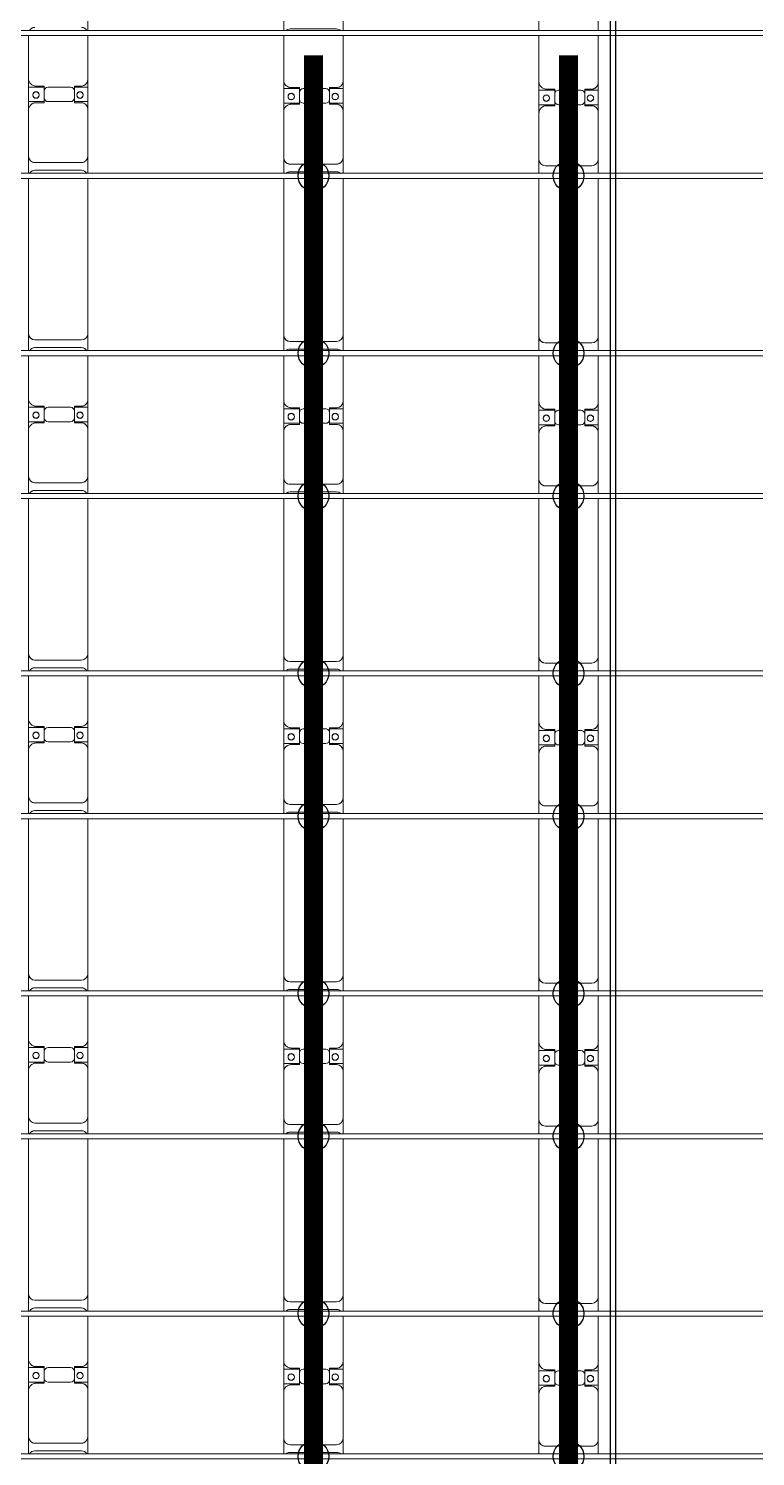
# Model space of a CAD drawing. Header units: millimetres. Extents: x -178706 to 107777, y -87310 to 933.
# Drawn here: x -31124 to -25426, y -75261 to -64066 of the extents above; entities that cross this region are included whole.
import ezdxf

# ---------------------------------------------------------------- set-up
doc = ezdxf.new("R2010")
doc.units = ezdxf.units.MM
doc.layers.add('A-GENM', color=13, linetype='Continuous', lineweight=9)
doc.layers.add('S-BEAM', color=12, linetype='Continuous', lineweight=9)
doc.layers.add('GC-HOP 40x60 GIA CUONG', color=1, linetype='Continuous')

# ---------------------------------------------------------------- blocks, each defined once
blk = doc.blocks.new('Dầm C52 - Dầm C52-22346-BỐ TRÍ KHUNG KẾT CẤU BÈ PIN 04')
at = {"layer": 'S-BEAM', "color": 1}
for p, q in [((-87623, 20), (87623, 20)), ((87623, -20), (-87623, -20))]:
    blk.add_line(p, q, dxfattribs=at)
blk = doc.blocks.new('Dầm C52 - Hộp 40x60-15955-BỐ TRÍ KHUNG KẾT CẤU BÈ PIN 04')
at = {"layer": 'S-BEAM', "color": 3, "lineweight": 25}
for p, q in [((-20146, 20), (20146, 20)), ((20146, -20), (-20146, -20))]:
    blk.add_line(p, q, dxfattribs=at)
blk = doc.blocks.new('Dai phao do pin - DẢI PHAO ĐỠ PIN-V74-BỐ TRÍ KHUNG KẾT CẤU BÈ PIN 04')
at = {"layer": 'A-GENM', "color": 7}
for p, q in [((660, 242), (770, 242)), ((1130, 242), (770, 242)), ((1130, 242), (1312, 242)), ((1198, 242), (1380, 242)), ((1198, 118), (1198, 242)), ((1312, 242), (1312, 118)), ((1730, 242), (1380, 242)), ((1730, 242), (1740, 242)), ((1780, 242), (1890, 242)), ((3120, 242), (1890, 242)), ((3120, 242), (3130, 242)), ((3170, 242), (3276, 242)), ((3640, 242), (3280, 242)), ((3640, 242), (3822, 242)), ((3708, 242), (3890, 242)), ((3708, 118), (3708, 242)), ((3822, 242), (3822, 118)), ((4240, 242), (3890, 242)), ((4240, 242), (4250, 242)), ((4290, 242), (4400, 242)), ((5630, 242), (4400, 242)), ((5630, 242), (5640, 242)), ((5680, 242), (5790, 242)), ((6150, 242), (5790, 242)), ((6150, 242), (6332, 242)), ((6218, 242), (6400, 242)), ((6218, 118), (6218, 242)), ((6332, 242), (6332, 118)), ((6750, 242), (6400, 242)), ((6750, 242), (6760, 242)), ((6800, 242), (6910, 242)), ((8140, 242), (6910, 242)), ((8140, 242), (8150, 242)), ((8190, 242), (8300, 242)), ((8660, 242), (8300, 242)), ((8660, 242), (8842, 242)), ((8728, 242), (8910, 242)), ((8728, 118), (8728, 242)), ((8842, 242), (8842, 118)), ((9260, 242), (8910, 242)), ((9260, 242), (9270, 242)), ((9310, 242), (9420, 242)), ((10650, 242), (9420, 242)), ((10650, 242), (10660, 242)), ((10700, 242), (10810, 242)), ((11170, 242), (10810, 242)), ((11170, 242), (11352, 242)), ((11238, 242), (11420, 242)), ((11238, 118), (11238, 242)), ((11352, 242), (11352, 118)), ((11770, 242), (11420, 242)), ((11770, 242), (11780, 242)), ((11820, 242), (11930, 242)), ((660, -173), (660, 192)), ((720, 192), (720, -173)), ((1190, 118), (1190, 182)), ((1282, 118), (1190, 118)), ((1320, 118), (1228, 118)), ((1320, 182), (1320, 118)), ((1780, -173), (1780, 192)), ((1840, 192), (1840, -173)), ((3170, -173), (3170, 192)), ((3230, 192), (3230, -173)), ((3700, 118), (3700, 182)), ((3792, 118), (3700, 118)), ((3830, 118), (3738, 118)), ((3830, 182), (3830, 118)), ((4290, -173), (4290, 192)), ((4350, 192), (4350, -173)), ((5680, -173), (5680, 192)), ((5740, 192), (5740, -173)), ((6210, 118), (6210, 182)), ((6302, 118), (6210, 118)), ((6340, 118), (6248, 118)), ((6340, 182), (6340, 118)), ((6800, -173), (6800, 192)), ((6860, 192), (6860, -173)), ((8190, -173), (8190, 192)), ((8250, 192), (8250, -173)), ((8720, 118), (8720, 182)), ((8812, 118), (8720, 118)), ((8850, 118), (8758, 118)), ((8850, 182), (8850, 118)), ((9310, -173), (9310, 192)), ((9370, 192), (9370, -173)), ((10700, -173), (10700, 192)), ((10760, 192), (10760, -173)), ((11230, 118), (11230, 182)), ((11322, 118), (11230, 118)), ((11360, 118), (11268, 118)), ((11360, 182), (11360, 118)), ((11820, -173), (11820, 192)), ((1198, 88), (1198, -88)), ((1312, -88), (1312, 88)), ((3708, 88), (3708, -88)), ((3822, -88), (3822, 88)), ((6218, 88), (6218, -88)), ((6332, -88), (6332, 88)), ((8728, 88), (8728, -88)), ((8842, -88), (8842, 88)), ((11238, 88), (11238, -88)), ((11352, -88), (11352, 88)), ((770, -223), (660, -223)), ((770, -223), (1140, -223)), ((1312, -223), (1140, -223)), ((1190, -173), (1190, -118)), ((1190, -118), (1282, -118)), ((1198, -223), (1198, -118)), ((1370, -223), (1198, -223)), ((1228, -118), (1320, -118)), ((1312, -118), (1312, -223)), ((1320, -118), (1320, -173)), ((1370, -223), (1730, -223)), ((1740, -223), (1730, -223)), ((1890, -223), (1780, -223)), ((1890, -223), (3120, -223)), ((3130, -223), (3120, -223)), ((3276, -223), (3170, -223)), ((3280, -223), (3650, -223)), ((3822, -223), (3650, -223)), ((3700, -173), (3700, -118)), ((3700, -118), (3792, -118)), ((3708, -223), (3708, -118)), ((3880, -223), (3708, -223)), ((3738, -118), (3830, -118)), ((3822, -118), (3822, -223)), ((3830, -118), (3830, -173)), ((3880, -223), (4240, -223)), ((4250, -223), (4240, -223)), ((4400, -223), (4290, -223)), ((4400, -223), (5630, -223)), ((5640, -223), (5630, -223)), ((5790, -223), (5680, -223)), ((5790, -223), (6160, -223)), ((6332, -223), (6160, -223)), ((6210, -173), (6210, -118)), ((6210, -118), (6302, -118)), ((6218, -223), (6218, -118)), ((6390, -223), (6218, -223)), ((6248, -118), (6340, -118)), ((6332, -118), (6332, -223)), ((6340, -118), (6340, -173)), ((6390, -223), (6750, -223)), ((6760, -223), (6750, -223)), ((6910, -223), (6800, -223)), ((6910, -223), (8140, -223)), ((8150, -223), (8140, -223)), ((8300, -223), (8190, -223)), ((8300, -223), (8670, -223)), ((8842, -223), (8670, -223)), ((8720, -173), (8720, -118)), ((8720, -118), (8812, -118)), ((8728, -223), (8728, -118)), ((8900, -223), (8728, -223)), ((8758, -118), (8850, -118)), ((8842, -118), (8842, -223)), ((8850, -118), (8850, -173)), ((8900, -223), (9260, -223)), ((9270, -223), (9260, -223)), ((9420, -223), (9310, -223)), ((9420, -223), (10650, -223)), ((10660, -223), (10650, -223)), ((10810, -223), (10700, -223)), ((10810, -223), (11180, -223)), ((11352, -223), (11180, -223)), ((11230, -173), (11230, -118)), ((11230, -118), (11322, -118)), ((11238, -223), (11238, -118)), ((11410, -223), (11238, -223)), ((11268, -118), (11360, -118)), ((11352, -118), (11352, -223)), ((11360, -118), (11360, -173)), ((11410, -223), (11770, -223)), ((11780, -223), (11770, -223)), ((11930, -223), (11820, -223))]:
    blk.add_line(p, q, dxfattribs=at)
for centre, radius, start, end in [((770, 192), 50, 90, 180), ((770, 192), 50, 135, 180), ((1130, 182), 60, 360, 90), ((1380, 182), 60, 90, 180), ((1730, 192), 50, 78.5792, 90), ((1890, 192), 50, 90, 180), ((1890, 192), 50, 105, 180), ((3120, 192), 50, 78.5792, 90), ((3120, 192), 50, 78.5792, 90), ((3280, 192), 50, 90, 180), ((3280, 192), 50, 135, 180), ((3640, 182), 60, 360, 90), ((3890, 182), 60, 90, 180), ((4240, 192), 50, 78.5792, 90), ((4400, 192), 50, 90, 180), ((4400, 192), 50, 105, 180), ((5630, 192), 50, 78.5792, 90), ((5630, 192), 50, 78.5792, 90), ((5790, 192), 50, 90, 180), ((5790, 192), 50, 135, 180), ((6150, 182), 60, 360, 90), ((6400, 182), 60, 90, 180), ((6750, 192), 50, 78.5792, 90), ((6910, 192), 50, 90, 180), ((6910, 192), 50, 105, 180), ((8140, 192), 50, 78.5792, 90), ((8140, 192), 50, 78.5792, 90), ((8300, 192), 50, 90, 180), ((8300, 192), 50, 135, 180), ((8660, 182), 60, 360, 90), ((8910, 182), 60, 90, 180), ((9260, 192), 50, 78.5792, 90), ((9420, 192), 50, 90, 180), ((9420, 192), 50, 105, 180), ((10650, 192), 50, 78.5792, 90), ((10650, 192), 50, 78.5792, 90), ((10810, 192), 50, 90, 180), ((10810, 192), 50, 135, 180), ((11170, 182), 60, 0, 90), ((11420, 182), 60, 90, 180), ((11770, 192), 50, 78.5792, 90), ((1130, 182), 60, 360, 30), ((1228, 88), 30, 90, 180), ((1249, 183), 25, 0, 180), ((1249, 183), 25, 180, 0), ((1251, 183), 25, 0, 180), ((1251, 183), 25, 180, 0), ((1282, 88), 30, 360, 90), ((1380, 182), 60, 150, 180), ((3640, 182), 60, 360, 30), ((3738, 88), 30, 90, 180), ((3759, 183), 25, 360, 180), ((3759, 183), 25, 180, 0), ((3761, 183), 25, 0, 180), ((3761, 183), 25, 180, 0), ((3792, 88), 30, 360, 90), ((3890, 182), 60, 150, 180), ((6150, 182), 60, 360, 30), ((6248, 88), 30, 90, 180), ((6269, 183), 25, 360, 180), ((6269, 183), 25, 180, 0), ((6271, 183), 25, 0, 180), ((6271, 183), 25, 180, 360), ((6302, 88), 30, 0, 90), ((6400, 182), 60, 150, 180), ((8660, 182), 60, 360, 30), ((8758, 88), 30, 90, 180), ((8779, 183), 25, 360, 180), ((8779, 183), 25, 180, 360), ((8781, 183), 25, 0, 180), ((8781, 183), 25, 180, 0), ((8812, 88), 30, 360, 90), ((8910, 182), 60, 150, 180), ((11170, 182), 60, 0, 30), ((11268, 88), 30, 90, 180), ((11289, 183), 25, 0, 180), ((11289, 183), 25, 180, 0), ((11291, 183), 25, 0, 180), ((11291, 183), 25, 180, 360), ((11322, 88), 30, 360, 90), ((11420, 182), 60, 150, 180), ((1228, -88), 30, 180, 270), ((1282, -88), 30, 270, 360), ((3738, -88), 30, 180, 270), ((3792, -88), 30, 270, 360), ((6248, -88), 30, 180, 270), ((6302, -88), 30, 270, 0), ((8758, -88), 30, 180, 270), ((8812, -88), 30, 270, 360), ((11268, -88), 30, 180, 270), ((11322, -88), 30, 270, 360), ((770, -173), 50, 180, 270), ((770, -173), 50, 180, 225), ((1140, -173), 50, 270, 360), ((1140, -173), 50, 315, 360), ((1249, -162), 25, 360, 180), ((1249, -162), 25, 180, 360), ((1251, -162), 25, 0, 180), ((1251, -162), 25, 180, 0), ((1370, -173), 50, 180, 270), ((1370, -173), 50, 180, 225), ((1730, -173), 50, 270, 281.4208), ((1890, -173), 50, 180, 270), ((1890, -173), 50, 180, 270), ((3120, -173), 50, 270, 281.4208), ((3280, -173), 50, 180, 270), ((3280, -173), 50, 180, 225), ((3650, -173), 50, 270, 360), ((3650, -173), 50, 315, 360), ((3759, -162), 25, 0, 180), ((3759, -162), 25, 180, 0), ((3761, -162), 25, 0, 180), ((3761, -162), 25, 180, 360), ((3880, -173), 50, 180, 270), ((3880, -173), 50, 180, 225), ((4240, -173), 50, 270, 281.4208), ((4400, -173), 50, 180, 270), ((4400, -173), 50, 180, 270), ((5630, -173), 50, 270, 281.4208), ((5790, -173), 50, 180, 270), ((5790, -173), 50, 180, 225), ((6160, -173), 50, 270, 360), ((6160, -173), 50, 315, 360), ((6269, -162), 25, 0, 180), ((6269, -162), 25, 180, 0), ((6271, -162), 25, 0, 180), ((6271, -162), 25, 180, 0), ((6390, -173), 50, 180, 270), ((6390, -173), 50, 180, 225), ((6750, -173), 50, 270, 281.4208), ((6910, -173), 50, 180, 270), ((6910, -173), 50, 180, 270), ((8140, -173), 50, 270, 281.4208), ((8300, -173), 50, 180, 270), ((8300, -173), 50, 180, 225), ((8670, -173), 50, 270, 360), ((8670, -173), 50, 315, 360), ((8779, -162), 25, 0, 180), ((8779, -162), 25, 180, 360), ((8781, -162), 25, 0, 180), ((8781, -162), 25, 180, 0), ((8900, -173), 50, 180, 270), ((8900, -173), 50, 180, 225), ((9260, -173), 50, 270, 281.4208), ((9420, -173), 50, 180, 270), ((9420, -173), 50, 180, 270), ((10650, -173), 50, 270, 281.4208), ((10810, -173), 50, 180, 270), ((10810, -173), 50, 180, 225), ((11180, -173), 50, 270, 360), ((11180, -173), 50, 315, 360), ((11289, -162), 25, 0, 180), ((11289, -162), 25, 180, 0), ((11291, -162), 25, 0, 180), ((11291, -162), 25, 180, 0), ((11410, -173), 50, 180, 270), ((11410, -173), 50, 180, 225), ((11770, -173), 50, 270, 281.4208)]:
    blk.add_arc(centre, radius, start, end, dxfattribs=at)
blk = doc.blocks.new('Dai phao do pin - DẢI PHAO ĐỠ PIN-V75-BỐ TRÍ KHUNG KẾT CẤU BÈ PIN 04')
at = {"layer": 'A-GENM', "color": 7}
for p, q in [((648, 242), (770, 242)), ((1130, 242), (770, 242)), ((1130, 242), (1312, 242)), ((1198, 242), (1380, 242)), ((1198, 118), (1198, 242)), ((1312, 242), (1312, 118)), ((1728, 242), (1380, 242)), ((1768, 242), (1890, 242)), ((3118, 242), (1890, 242)), ((3158, 242), (3280, 242)), ((3640, 242), (3280, 242)), ((3640, 242), (3822, 242)), ((3708, 242), (3890, 242)), ((3708, 118), (3708, 242)), ((3822, 242), (3822, 118)), ((4238, 242), (3890, 242)), ((4278, 242), (4400, 242)), ((5628, 242), (4400, 242)), ((5668, 242), (5790, 242)), ((6150, 242), (5790, 242)), ((6150, 242), (6332, 242)), ((6218, 242), (6397, 242)), ((6218, 118), (6218, 242)), ((6332, 242), (6332, 118)), ((6748, 242), (6400, 242)), ((6788, 242), (6910, 242)), ((8138, 242), (6910, 242)), ((8178, 242), (8300, 242)), ((8660, 242), (8300, 242)), ((8660, 242), (8842, 242)), ((8728, 242), (8910, 242)), ((8728, 118), (8728, 242)), ((8842, 242), (8842, 118)), ((9258, 242), (8910, 242)), ((9298, 242), (9420, 242)), ((10648, 242), (9420, 242)), ((10688, 242), (10810, 242)), ((11170, 242), (10810, 242)), ((11170, 242), (11352, 242)), ((11238, 242), (11420, 242)), ((11238, 118), (11238, 242)), ((11352, 242), (11352, 118)), ((11768, 242), (11420, 242)), ((11808, 242), (11930, 242)), ((660, -173), (660, 192)), ((720, 192), (720, -173)), ((1190, 118), (1190, 182)), ((1282, 118), (1190, 118)), ((1320, 118), (1228, 118)), ((1320, 182), (1320, 118)), ((1780, -173), (1780, 192)), ((1840, 192), (1840, -173)), ((3170, -173), (3170, 192)), ((3230, 192), (3230, -173)), ((3700, 118), (3700, 182)), ((3792, 118), (3700, 118)), ((3830, 118), (3738, 118)), ((3830, 182), (3830, 118)), ((4290, -173), (4290, 192)), ((4350, 192), (4350, -173)), ((5680, -173), (5680, 192)), ((5740, 192), (5740, -173)), ((6210, 118), (6210, 182)), ((6302, 118), (6210, 118)), ((6340, 118), (6248, 118)), ((6340, 182), (6340, 118)), ((6800, -173), (6800, 192)), ((6860, 192), (6860, -173)), ((8190, -173), (8190, 192)), ((8250, 192), (8250, -173)), ((8720, 118), (8720, 182)), ((8812, 118), (8720, 118)), ((8850, 118), (8758, 118)), ((8850, 182), (8850, 118)), ((9310, -173), (9310, 192)), ((9370, 192), (9370, -173)), ((10700, -173), (10700, 192)), ((10760, 192), (10760, -173)), ((11230, 118), (11230, 182)), ((11322, 118), (11230, 118)), ((11360, 118), (11268, 118)), ((11360, 182), (11360, 118)), ((11820, -173), (11820, 192)), ((1198, 88), (1198, -88)), ((1312, -88), (1312, 88)), ((3708, 88), (3708, -88)), ((3822, -88), (3822, 88)), ((6218, 88), (6218, -88)), ((6332, -88), (6332, 88)), ((8728, 88), (8728, -88)), ((8842, -88), (8842, 88)), ((11238, 88), (11238, -88)), ((11352, -88), (11352, 88)), ((770, -223), (648, -223)), ((770, -223), (1140, -223)), ((1312, -223), (1140, -223)), ((1190, -173), (1190, -118)), ((1190, -118), (1282, -118)), ((1198, -223), (1198, -118)), ((1370, -223), (1198, -223)), ((1228, -118), (1320, -118)), ((1312, -118), (1312, -223)), ((1320, -118), (1320, -173)), ((1370, -223), (1728, -223)), ((1890, -223), (1768, -223)), ((1890, -223), (3118, -223)), ((3280, -223), (3158, -223)), ((3280, -223), (3650, -223)), ((3822, -223), (3650, -223)), ((3700, -173), (3700, -118)), ((3700, -118), (3792, -118)), ((3708, -223), (3708, -118)), ((3880, -223), (3708, -223)), ((3738, -118), (3830, -118)), ((3822, -118), (3822, -223)), ((3830, -118), (3830, -173)), ((3880, -223), (4238, -223)), ((4400, -223), (4278, -223)), ((4400, -223), (5628, -223)), ((5790, -223), (5668, -223)), ((5790, -223), (6160, -223)), ((6332, -223), (6160, -223)), ((6210, -173), (6210, -118)), ((6210, -118), (6302, -118)), ((6218, -223), (6218, -118)), ((6390, -223), (6218, -223)), ((6248, -118), (6340, -118)), ((6332, -118), (6332, -223)), ((6340, -118), (6340, -173)), ((6390, -223), (6748, -223)), ((6910, -223), (6788, -223)), ((6910, -223), (8138, -223)), ((8300, -223), (8178, -223)), ((8300, -223), (8670, -223)), ((8842, -223), (8670, -223)), ((8720, -173), (8720, -118)), ((8720, -118), (8812, -118)), ((8728, -223), (8728, -118)), ((8900, -223), (8728, -223)), ((8758, -118), (8850, -118)), ((8842, -118), (8842, -223)), ((8850, -118), (8850, -173)), ((8900, -223), (9258, -223)), ((9420, -223), (9298, -223)), ((9420, -223), (10648, -223)), ((10810, -223), (10688, -223)), ((10810, -223), (11180, -223)), ((11352, -223), (11180, -223)), ((11230, -173), (11230, -118)), ((11230, -118), (11322, -118)), ((11238, -223), (11238, -118)), ((11410, -223), (11238, -223)), ((11268, -118), (11360, -118)), ((11352, -118), (11352, -223)), ((11360, -118), (11360, -173)), ((11410, -223), (11768, -223)), ((11930, -223), (11808, -223))]:
    blk.add_line(p, q, dxfattribs=at)
for centre, radius, start, end in [((610, 192), 50, 360, 40.6241), ((610, 192), 50, 15, 40.6241), ((770, 192), 50, 90, 180), ((770, 192), 50, 135, 180), ((1130, 182), 60, 360, 90), ((1380, 182), 60, 90, 180), ((1730, 192), 50, 360, 40.6241), ((1730, 192), 50, 360, 40.6241), ((1890, 192), 50, 90, 180), ((1890, 192), 50, 105, 180), ((3120, 192), 50, 360, 40.6241), ((3120, 192), 50, 15, 40.6241), ((3280, 192), 50, 90, 180), ((3280, 192), 50, 135, 180), ((3640, 182), 60, 360, 90), ((3890, 182), 60, 90, 180), ((4240, 192), 50, 360, 40.6241), ((4240, 192), 50, 360, 40.6241), ((4400, 192), 50, 90, 180), ((4400, 192), 50, 105, 180), ((5630, 192), 50, 360, 40.6241), ((5630, 192), 50, 15, 40.6241), ((5790, 192), 50, 90, 180), ((5790, 192), 50, 135, 180), ((6150, 182), 60, 360, 90), ((6400, 182), 60, 90, 180), ((6750, 192), 50, 360, 40.6241), ((6750, 192), 50, 360, 40.6241), ((6910, 192), 50, 90, 180), ((6910, 192), 50, 105, 180), ((8140, 192), 50, 360, 40.6241), ((8140, 192), 50, 15, 40.6241), ((8300, 192), 50, 90, 180), ((8300, 192), 50, 135, 180), ((8660, 182), 60, 360, 90), ((8910, 182), 60, 90, 180), ((9260, 192), 50, 360, 40.6241), ((9260, 192), 50, 360, 40.6241), ((9420, 192), 50, 90, 180), ((9420, 192), 50, 105, 180), ((10650, 192), 50, 360, 40.6241), ((10650, 192), 50, 15, 40.6241), ((10810, 192), 50, 90, 180), ((10810, 192), 50, 135, 180), ((11170, 182), 60, 0, 90), ((11420, 182), 60, 90, 180), ((11770, 192), 50, 0, 40.6241), ((11770, 192), 50, 0, 40.6241), ((1130, 182), 60, 360, 30), ((1228, 88), 30, 90, 180), ((1249, 183), 25, 0, 180), ((1249, 183), 25, 180, 0), ((1251, 183), 25, 0, 180), ((1251, 183), 25, 180, 0), ((1282, 88), 30, 360, 90), ((1380, 182), 60, 150, 180), ((3640, 182), 60, 360, 30), ((3738, 88), 30, 90, 180), ((3759, 183), 25, 360, 180), ((3759, 183), 25, 180, 0), ((3761, 183), 25, 0, 180), ((3761, 183), 25, 180, 0), ((3792, 88), 30, 360, 90), ((3890, 182), 60, 150, 180), ((6150, 182), 60, 360, 30), ((6248, 88), 30, 90, 180), ((6269, 183), 25, 360, 180), ((6269, 183), 25, 180, 0), ((6271, 183), 25, 0, 180), ((6271, 183), 25, 180, 360), ((6302, 88), 30, 0, 90), ((6400, 182), 60, 150, 180), ((8660, 182), 60, 360, 30), ((8758, 88), 30, 90, 180), ((8779, 183), 25, 360, 180), ((8779, 183), 25, 180, 360), ((8781, 183), 25, 0, 180), ((8781, 183), 25, 180, 0), ((8812, 88), 30, 360, 90), ((8910, 182), 60, 150, 180), ((11170, 182), 60, 0, 30), ((11268, 88), 30, 90, 180), ((11289, 183), 25, 0, 180), ((11289, 183), 25, 180, 0), ((11291, 183), 25, 0, 180), ((11291, 183), 25, 180, 360), ((11322, 88), 30, 360, 90), ((11420, 182), 60, 150, 180), ((1228, -88), 30, 180, 270), ((1282, -88), 30, 270, 360), ((3738, -88), 30, 180, 270), ((3792, -88), 30, 270, 360), ((6248, -88), 30, 180, 270), ((6302, -88), 30, 270, 0), ((8758, -88), 30, 180, 270), ((8812, -88), 30, 270, 360), ((11268, -88), 30, 180, 270), ((11322, -88), 30, 270, 360), ((610, -173), 50, 319.3759, 360), ((610, -173), 50, 319.3759, 360), ((770, -173), 50, 180, 270), ((770, -173), 50, 180, 225), ((1140, -173), 50, 270, 360), ((1140, -173), 50, 315, 360), ((1249, -162), 25, 360, 180), ((1249, -162), 25, 180, 360), ((1251, -162), 25, 0, 180), ((1251, -162), 25, 180, 0), ((1370, -173), 50, 180, 270), ((1370, -173), 50, 180, 225), ((1730, -173), 50, 319.3759, 360), ((1730, -173), 50, 319.3759, 360), ((1890, -173), 50, 180, 270), ((1890, -173), 50, 180, 270), ((3120, -173), 50, 319.3759, 360), ((3120, -173), 50, 319.3759, 360), ((3280, -173), 50, 180, 270), ((3280, -173), 50, 180, 225), ((3650, -173), 50, 270, 360), ((3650, -173), 50, 315, 360), ((3759, -162), 25, 0, 180), ((3759, -162), 25, 180, 0), ((3761, -162), 25, 0, 180), ((3761, -162), 25, 180, 360), ((3880, -173), 50, 180, 270), ((3880, -173), 50, 180, 225), ((4240, -173), 50, 319.3759, 360), ((4240, -173), 50, 319.3759, 360), ((4400, -173), 50, 180, 270), ((4400, -173), 50, 180, 270), ((5630, -173), 50, 319.3759, 360), ((5630, -173), 50, 319.3759, 360), ((5790, -173), 50, 180, 270), ((5790, -173), 50, 180, 225), ((6160, -173), 50, 270, 360), ((6160, -173), 50, 315, 360), ((6269, -162), 25, 0, 180), ((6269, -162), 25, 180, 0), ((6271, -162), 25, 0, 180), ((6271, -162), 25, 180, 0), ((6390, -173), 50, 180, 270), ((6390, -173), 50, 180, 225), ((6750, -173), 50, 319.3759, 360), ((6750, -173), 50, 319.3759, 360), ((6910, -173), 50, 180, 270), ((6910, -173), 50, 180, 270), ((8140, -173), 50, 319.3759, 360), ((8140, -173), 50, 319.3759, 360), ((8300, -173), 50, 180, 270), ((8300, -173), 50, 180, 225), ((8670, -173), 50, 270, 360), ((8670, -173), 50, 315, 360), ((8779, -162), 25, 0, 180), ((8779, -162), 25, 180, 360), ((8781, -162), 25, 0, 180), ((8781, -162), 25, 180, 0), ((8900, -173), 50, 180, 270), ((8900, -173), 50, 180, 225), ((9260, -173), 50, 319.3759, 360), ((9260, -173), 50, 319.3759, 360), ((9420, -173), 50, 180, 270), ((9420, -173), 50, 180, 270), ((10650, -173), 50, 319.3759, 360), ((10650, -173), 50, 319.3759, 360), ((10810, -173), 50, 180, 270), ((10810, -173), 50, 180, 225), ((11180, -173), 50, 270, 360), ((11180, -173), 50, 315, 360), ((11289, -162), 25, 0, 180), ((11289, -162), 25, 180, 0), ((11291, -162), 25, 0, 180), ((11291, -162), 25, 180, 0), ((11410, -173), 50, 180, 270), ((11410, -173), 50, 180, 225), ((11770, -173), 50, 319.3759, 360), ((11770, -173), 50, 319.3759, 360)]:
    blk.add_arc(centre, radius, start, end, dxfattribs=at)
blk = doc.blocks.new('Dai phao do pin - DẢI PHAO ĐỠ PIN-V76-BỐ TRÍ KHUNG KẾT CẤU BÈ PIN 04')
at = {"layer": 'A-GENM', "color": 7}
for p, q in [((636, 242), (770, 242)), ((1130, 242), (770, 242)), ((1130, 242), (1312, 242)), ((1198, 242), (1380, 242)), ((1198, 118), (1198, 242)), ((1312, 242), (1312, 118)), ((1716, 242), (1380, 242)), ((1756, 242), (1890, 242)), ((3106, 242), (1890, 242)), ((3146, 242), (3280, 242)), ((3640, 242), (3280, 242)), ((3640, 242), (3822, 242)), ((3708, 242), (3890, 242)), ((3708, 118), (3708, 242)), ((3822, 242), (3822, 118)), ((4226, 242), (3890, 242)), ((4266, 242), (4400, 242)), ((5616, 242), (4400, 242)), ((5656, 242), (5790, 242)), ((6150, 242), (5790, 242)), ((6150, 242), (6332, 242)), ((6218, 242), (6400, 242)), ((6218, 118), (6218, 242)), ((6332, 242), (6332, 118)), ((6736, 242), (6400, 242)), ((6776, 242), (6910, 242)), ((8126, 242), (6910, 242)), ((8166, 242), (8300, 242)), ((8660, 242), (8300, 242)), ((8660, 242), (8842, 242)), ((8728, 242), (8910, 242)), ((8728, 118), (8728, 242)), ((8842, 242), (8842, 118)), ((9246, 242), (8910, 242)), ((9286, 242), (9420, 242)), ((10636, 242), (9420, 242)), ((10676, 242), (10810, 242)), ((11170, 242), (10810, 242)), ((11170, 242), (11352, 242)), ((11238, 242), (11420, 242)), ((11238, 118), (11238, 242)), ((11352, 242), (11352, 118)), ((11756, 242), (11420, 242)), ((660, -173), (660, 192)), ((720, 192), (720, -173)), ((1190, 118), (1190, 182)), ((1282, 118), (1190, 118)), ((1320, 118), (1228, 118)), ((1320, 182), (1320, 118)), ((1780, -173), (1780, 192)), ((1840, 192), (1840, -173)), ((3170, -173), (3170, 192)), ((3230, 192), (3230, -173)), ((3700, 118), (3700, 182)), ((3792, 118), (3700, 118)), ((3830, 118), (3738, 118)), ((3830, 182), (3830, 118)), ((4290, -173), (4290, 192)), ((4350, 192), (4350, -173)), ((5680, -173), (5680, 192)), ((5740, 192), (5740, -173)), ((6210, 118), (6210, 182)), ((6302, 118), (6210, 118)), ((6340, 118), (6248, 118)), ((6340, 182), (6340, 118)), ((6800, -173), (6800, 192)), ((6860, 192), (6860, -173)), ((8190, -173), (8190, 192)), ((8250, 192), (8250, -173)), ((8720, 118), (8720, 182)), ((8812, 118), (8720, 118)), ((8850, 118), (8758, 118)), ((8850, 182), (8850, 118)), ((9310, -173), (9310, 192)), ((9370, 192), (9370, -173)), ((10700, -173), (10700, 192)), ((10760, 192), (10760, -173)), ((11230, 118), (11230, 182)), ((11322, 118), (11230, 118)), ((11360, 118), (11268, 118)), ((11360, 182), (11360, 118)), ((1198, 88), (1198, -88)), ((1312, -88), (1312, 88)), ((3708, 88), (3708, -88)), ((3822, -88), (3822, 88)), ((6218, 88), (6218, -88)), ((6332, -88), (6332, 88)), ((8728, 88), (8728, -88)), ((8842, -88), (8842, 88)), ((11238, 88), (11238, -88)), ((11352, -88), (11352, 88)), ((770, -223), (636, -223)), ((770, -223), (1140, -223)), ((1312, -223), (1140, -223)), ((1190, -173), (1190, -118)), ((1190, -118), (1282, -118)), ((1198, -223), (1198, -118)), ((1370, -223), (1198, -223)), ((1228, -118), (1320, -118)), ((1312, -118), (1312, -223)), ((1320, -118), (1320, -173)), ((1370, -223), (1716, -223)), ((1890, -223), (1756, -223)), ((1890, -223), (3106, -223)), ((3280, -223), (3146, -223)), ((3280, -223), (3650, -223)), ((3822, -223), (3650, -223)), ((3700, -173), (3700, -118)), ((3700, -118), (3792, -118)), ((3708, -223), (3708, -118)), ((3880, -223), (3708, -223)), ((3738, -118), (3830, -118)), ((3822, -118), (3822, -223)), ((3830, -118), (3830, -173)), ((3880, -223), (4226, -223)), ((4400, -223), (4266, -223)), ((4400, -223), (5616, -223)), ((5790, -223), (5656, -223)), ((5790, -223), (6160, -223)), ((6332, -223), (6160, -223)), ((6210, -173), (6210, -118)), ((6210, -118), (6302, -118)), ((6218, -223), (6218, -118)), ((6385, -223), (6218, -223)), ((6248, -118), (6340, -118)), ((6332, -118), (6332, -223)), ((6340, -118), (6340, -173)), ((6390, -223), (6736, -223)), ((6910, -223), (6776, -223)), ((6910, -223), (8126, -223)), ((8300, -223), (8166, -223)), ((8300, -223), (8670, -223)), ((8842, -223), (8670, -223)), ((8720, -173), (8720, -118)), ((8720, -118), (8812, -118)), ((8728, -223), (8728, -118)), ((8900, -223), (8728, -223)), ((8758, -118), (8850, -118)), ((8842, -118), (8842, -223)), ((8850, -118), (8850, -173)), ((8900, -223), (9246, -223)), ((9420, -223), (9286, -223)), ((9420, -223), (10636, -223)), ((10810, -223), (10676, -223)), ((10810, -223), (11180, -223)), ((11352, -223), (11180, -223)), ((11230, -173), (11230, -118)), ((11230, -118), (11322, -118)), ((11238, -223), (11238, -118)), ((11410, -223), (11238, -223)), ((11268, -118), (11360, -118)), ((11352, -118), (11352, -223)), ((11360, -118), (11360, -173)), ((11410, -223), (11756, -223)), ((11930, -223), (11796, -223))]:
    blk.add_line(p, q, dxfattribs=at)
for centre, radius, start, end in [((610, 192), 50, 360, 59.2848), ((610, 192), 50, 15, 59.2848), ((770, 192), 50, 90, 180), ((770, 192), 50, 135, 180), ((1130, 182), 60, 360, 90), ((1380, 182), 60, 90, 180), ((1730, 192), 50, 360, 59.2848), ((1730, 192), 50, 360, 45), ((1890, 192), 50, 90, 180), ((1890, 192), 50, 105, 180), ((3120, 192), 50, 360, 59.2848), ((3120, 192), 50, 15, 59.2848), ((3280, 192), 50, 90, 180), ((3280, 192), 50, 135, 180), ((3640, 182), 60, 360, 90), ((3890, 182), 60, 90, 180), ((4240, 192), 50, 360, 59.2848), ((4240, 192), 50, 360, 45), ((4400, 192), 50, 90, 180), ((4400, 192), 50, 105, 180), ((5630, 192), 50, 360, 59.2848), ((5630, 192), 50, 15, 59.2848), ((5790, 192), 50, 90, 180), ((5790, 192), 50, 135, 180), ((6150, 182), 60, 360, 90), ((6400, 182), 60, 90, 180), ((6750, 192), 50, 360, 59.2848), ((6750, 192), 50, 360, 45), ((6910, 192), 50, 90, 180), ((6910, 192), 50, 105, 180), ((8140, 192), 50, 360, 59.2848), ((8140, 192), 50, 15, 59.2848), ((8300, 192), 50, 90, 180), ((8300, 192), 50, 135, 180), ((8660, 182), 60, 360, 90), ((8910, 182), 60, 90, 180), ((9260, 192), 50, 360, 59.2848), ((9260, 192), 50, 360, 45), ((9420, 192), 50, 90, 180), ((9420, 192), 50, 105, 180), ((10650, 192), 50, 360, 59.2848), ((10650, 192), 50, 15, 59.2848), ((10810, 192), 50, 90, 180), ((10810, 192), 50, 135, 180), ((11170, 182), 60, 0, 90), ((11420, 182), 60, 90, 180), ((11770, 192), 50, 0, 59.2848), ((11770, 192), 50, 0, 45), ((1130, 182), 60, 360, 30), ((1228, 88), 30, 90, 180), ((1249, 183), 25, 0, 180), ((1249, 183), 25, 180, 0), ((1251, 183), 25, 0, 180), ((1251, 183), 25, 180, 0), ((1282, 88), 30, 360, 90), ((1380, 182), 60, 150, 180), ((3640, 182), 60, 5.5522, 30), ((3738, 88), 30, 90, 180), ((3759, 183), 25, 360, 180), ((3759, 183), 25, 180, 0), ((3761, 183), 25, 0, 180), ((3761, 183), 25, 180, 0), ((3792, 88), 30, 360, 90), ((3890, 182), 60, 150, 180), ((6150, 182), 60, 360, 30), ((6248, 88), 30, 90, 180), ((6269, 183), 25, 360, 180), ((6269, 183), 25, 180, 0), ((6271, 183), 25, 0, 180), ((6271, 183), 25, 180, 360), ((6302, 88), 30, 0, 90), ((6400, 182), 60, 150, 180), ((8660, 182), 60, 360, 30), ((8758, 88), 30, 90, 180), ((8779, 183), 25, 360, 180), ((8779, 183), 25, 180, 360), ((8781, 183), 25, 0, 180), ((8781, 183), 25, 180, 0), ((8812, 88), 30, 360, 90), ((8910, 182), 60, 150, 180), ((11170, 182), 60, 0, 30), ((11268, 88), 30, 90, 180), ((11289, 183), 25, 0, 180), ((11289, 183), 25, 180, 0), ((11291, 183), 25, 0, 180), ((11291, 183), 25, 180, 360), ((11322, 88), 30, 360, 90), ((11420, 182), 60, 150, 180), ((1228, -88), 30, 180, 270), ((1282, -88), 30, 270, 360), ((3738, -88), 30, 180, 270), ((3792, -88), 30, 270, 360), ((6248, -88), 30, 180, 270), ((6302, -88), 30, 270, 0), ((8758, -88), 30, 180, 270), ((8812, -88), 30, 270, 360), ((11268, -88), 30, 180, 270), ((11322, -88), 30, 270, 360), ((610, -173), 50, 300.7152, 360), ((610, -173), 50, 300.7152, 360), ((770, -173), 50, 180, 270), ((770, -173), 50, 180, 225), ((1140, -173), 50, 270, 360), ((1140, -173), 50, 315, 360), ((1249, -162), 25, 360, 180), ((1249, -162), 25, 180, 360), ((1251, -162), 25, 0, 180), ((1251, -162), 25, 180, 0), ((1370, -173), 50, 180, 270), ((1370, -173), 50, 180, 225), ((1730, -173), 50, 300.7152, 360), ((1730, -173), 50, 315, 360), ((1890, -173), 50, 180, 270), ((1890, -173), 50, 180, 270), ((3120, -173), 50, 300.7152, 360), ((3120, -173), 50, 300.7152, 360), ((3280, -173), 50, 180, 270), ((3280, -173), 50, 180, 225), ((3650, -173), 50, 270, 360), ((3650, -173), 50, 315, 353.3315), ((3759, -162), 25, 0, 180), ((3759, -162), 25, 180, 0), ((3761, -162), 25, 0, 180), ((3761, -162), 25, 180, 360), ((3880, -173), 50, 180, 270), ((3880, -173), 50, 180, 225), ((4240, -173), 50, 300.7152, 360), ((4240, -173), 50, 315, 360), ((4400, -173), 50, 180, 270), ((4400, -173), 50, 180, 270), ((5630, -173), 50, 300.7152, 360), ((5630, -173), 50, 300.7152, 360), ((5790, -173), 50, 180, 270), ((5790, -173), 50, 180, 225), ((6160, -173), 50, 270, 360), ((6160, -173), 50, 315, 360), ((6269, -162), 25, 0, 180), ((6269, -162), 25, 180, 0), ((6271, -162), 25, 0, 180), ((6271, -162), 25, 180, 0), ((6390, -173), 50, 180, 270), ((6390, -173), 50, 180, 225), ((6750, -173), 50, 300.7152, 360), ((6750, -173), 50, 315, 360), ((6910, -173), 50, 180, 270), ((6910, -173), 50, 180, 270), ((8140, -173), 50, 300.7152, 360), ((8140, -173), 50, 300.7152, 360), ((8300, -173), 50, 180, 270), ((8300, -173), 50, 180, 225), ((8670, -173), 50, 270, 360), ((8670, -173), 50, 315, 360), ((8779, -162), 25, 0, 180), ((8779, -162), 25, 180, 360), ((8781, -162), 25, 0, 180), ((8781, -162), 25, 180, 0), ((8900, -173), 50, 180, 270), ((8900, -173), 50, 180, 225), ((9260, -173), 50, 300.7152, 360), ((9260, -173), 50, 315, 360), ((9420, -173), 50, 180, 270), ((9420, -173), 50, 180, 270), ((10650, -173), 50, 300.7152, 360), ((10650, -173), 50, 300.7152, 360), ((10810, -173), 50, 180, 270), ((10810, -173), 50, 180, 225), ((11180, -173), 50, 270, 360), ((11180, -173), 50, 315, 360), ((11289, -162), 25, 0, 180), ((11289, -162), 25, 180, 0), ((11291, -162), 25, 0, 180), ((11291, -162), 25, 180, 0), ((11410, -173), 50, 180, 270), ((11410, -173), 50, 180, 225), ((11770, -173), 50, 300.7152, 360), ((11770, -173), 50, 315, 360)]:
    blk.add_arc(centre, radius, start, end, dxfattribs=at)
blk = doc.blocks.new('HOBANMONG_BEPIN 4_rvt-1-BỐ TRÍ KHUNG KẾT CẤU BÈ PIN 04')
at = {"layer": 'A-GENM', "color": 3, "lineweight": 25, "rotation": 90.00010434022374}
for name, p in [('Dai phao do pin - DẢI PHAO ĐỠ PIN-V76-BỐ TRÍ KHUNG KẾT CẤU BÈ PIN 04', (-30882, -75877)), ('Dai phao do pin - DẢI PHAO ĐỠ PIN-V75-BỐ TRÍ KHUNG KẾT CẤU BÈ PIN 04', (-28882, -75889)), ('Dai phao do pin - DẢI PHAO ĐỠ PIN-V74-BỐ TRÍ KHUNG KẾT CẤU BÈ PIN 04', (-26882, -75901))]:
    blk.add_blockref(name, p, dxfattribs=at)
at = {"layer": 'S-BEAM', "color": 3, "lineweight": 25}
for name, p, rotation in [('Dầm C52 - Hộp 40x60-15955-BỐ TRÍ KHUNG KẾT CẤU BÈ PIN 04', (-26542, -59641), 90.00010434022374), ('Dầm C52 - Dầm C52-22346-BỐ TRÍ KHUNG KẾT CẤU BÈ PIN 04', (-83829, -64101), 180.0001043386848), ('Dầm C52 - Dầm C52-22346-BỐ TRÍ KHUNG KẾT CẤU BÈ PIN 04', (-83826, -65221), 180.0001043386848), ('Dầm C52 - Dầm C52-22346-BỐ TRÍ KHUNG KẾT CẤU BÈ PIN 04', (-83822, -66611), 180.0001043386848), ('Dầm C52 - Dầm C52-22346-BỐ TRÍ KHUNG KẾT CẤU BÈ PIN 04', (-83819, -67731), 180.0001043386848), ('Dầm C52 - Dầm C52-22346-BỐ TRÍ KHUNG KẾT CẤU BÈ PIN 04', (-83815, -69121), 180.0001043386848), ('Dầm C52 - Dầm C52-22346-BỐ TRÍ KHUNG KẾT CẤU BÈ PIN 04', (-83812, -70241), 180.0001043386848), ('Dầm C52 - Dầm C52-22346-BỐ TRÍ KHUNG KẾT CẤU BÈ PIN 04', (-83809, -71631), 180.0001043386848), ('Dầm C52 - Dầm C52-22346-BỐ TRÍ KHUNG KẾT CẤU BÈ PIN 04', (-83805, -72751), 180.0001043386848), ('Dầm C52 - Dầm C52-22346-BỐ TRÍ KHUNG KẾT CẤU BÈ PIN 04', (-83802, -74141), 180.0001043386848), ('Dầm C52 - Dầm C52-22346-BỐ TRÍ KHUNG KẾT CẤU BÈ PIN 04', (-83799, -75261), 180.0001043386848)]:
    blk.add_blockref(name, p, dxfattribs=dict(at, rotation=rotation))

msp = doc.modelspace()

# ---------------------------------------------------------------- linework, layer by layer
at = {"layer": 'GC-HOP 40x60 GIA CUONG', "const_width": 150}
for points in [[(-28891, -79276), (-28891, -64276)], [(-26891, -79276), (-26891, -64276)]]:
    msp.add_lwpolyline(points, dxfattribs=at)
at = {"layer": 'GC-HOP 40x60 GIA CUONG'}
for centre in [(-28891, -65221), (-26891, -65221), (-28891, -66611), (-26891, -66611), (-28891, -67731), (-26891, -67731), (-28891, -69121), (-26891, -69121), (-28891, -70241), (-26891, -70241), (-28891, -71631), (-26891, -71631), (-28891, -72751), (-26891, -72751), (-28891, -74141), (-26891, -74141), (-28891, -75261), (-26891, -75261)]:
    msp.add_circle(centre, 120, dxfattribs=at)

# ---------------------------------------------------------------- block references
at = {"lineweight": 5}
msp.add_blockref('HOBANMONG_BEPIN 4_rvt-1-BỐ TRÍ KHUNG KẾT CẤU BÈ PIN 04', (0, 0), dxfattribs=at)

doc.saveas('drawing.dxf')
